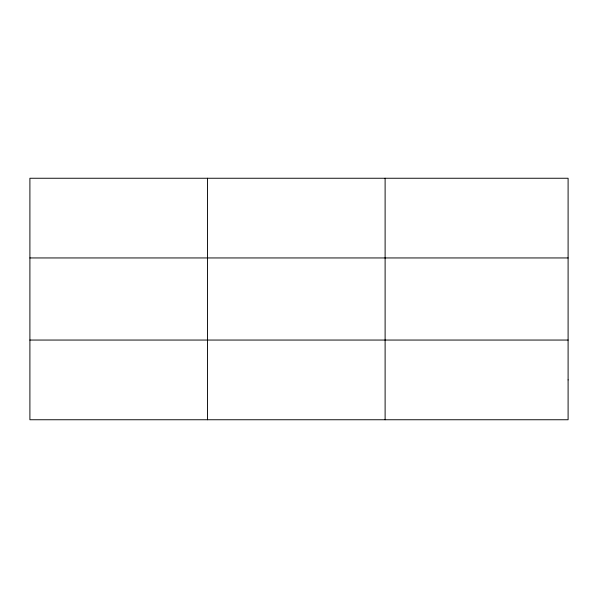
<?xml version="1.0" encoding="UTF-8"?>
<svg xmlns="http://www.w3.org/2000/svg" width="598" height="598" viewBox="0 0 598 598"><rect width="100%" height="100%" fill="white"/><g stroke="black" fill="none" stroke-linecap="round" stroke-linejoin="round"><path stroke-width="0.9" d="M207.506 178.249L207.506 419.751M385.112 178.249L385.112 419.751M29.9 257.947L568.1 257.947M29.9 340.053L568.1 340.053M568.1 379.902L568.1 419.751L29.9 419.751L29.9 178.249L568.1 178.249L568.1 379.902"/></g></svg>
